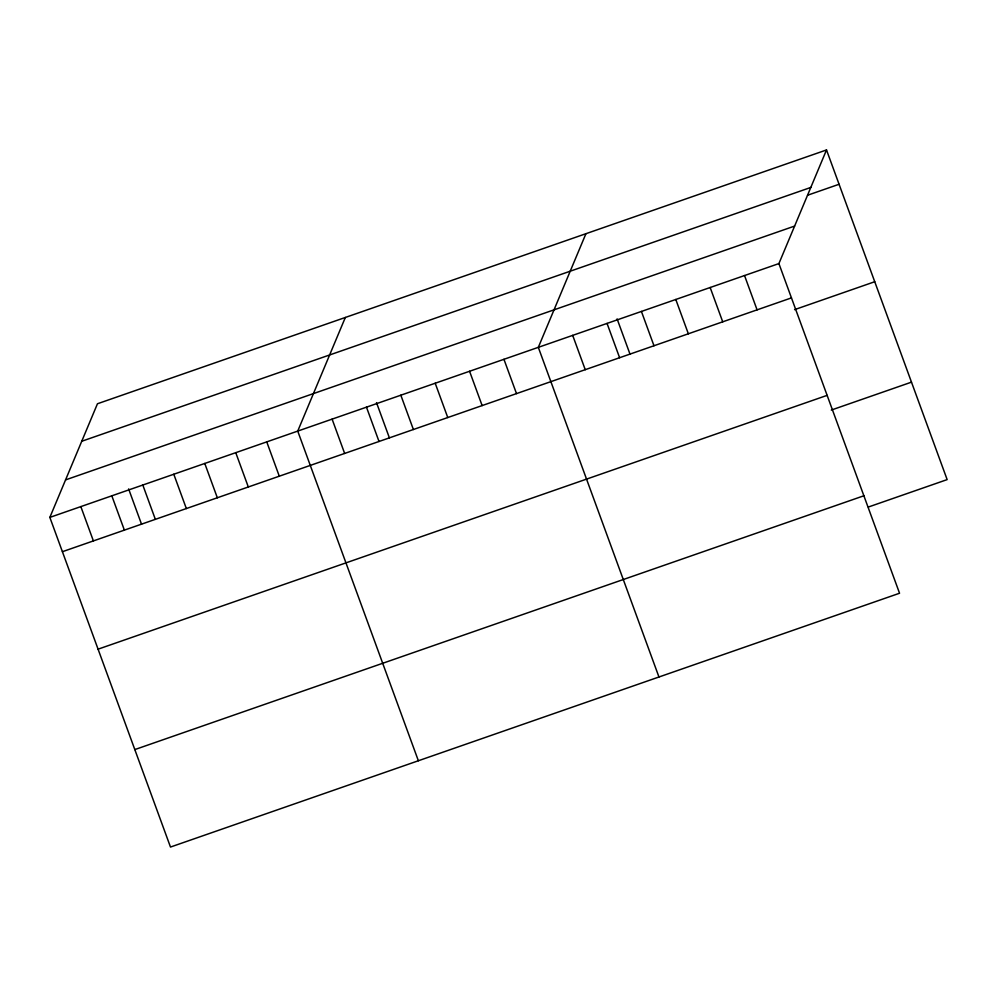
<?xml version="1.0" encoding="UTF-8"?>
<svg xmlns="http://www.w3.org/2000/svg" width="997" height="997" viewBox="0 0 997 997"><rect width="100%" height="100%" fill="white"/><g stroke="black" fill="none" stroke-linecap="round" stroke-linejoin="round"><path stroke-width="1.5" d="M826.513 149.949L778.906 263.582L899.543 593.24L170.487 847.051L49.85 517.393L97.457 403.76L826.513 149.949L947.15 479.607L868.387 507.024M345.336 317.47L297.729 431.09L418.366 760.748M585.924 233.709L538.318 347.342L658.955 676.988M81.754 441.26L810.798 187.448M807.57 195.238L839.075 184.271M65.565 479.893L794.609 226.082M49.85 517.393L778.906 263.582M62.412 551.702L791.456 297.891M794.547 309.656L874.743 281.727M98.08 649.172L827.124 395.36M831.286 410.066L911.482 382.15M134.819 749.582L863.876 495.771M744.535 275.546L757.084 309.868M710.163 287.51L722.725 321.832M675.792 299.474L688.354 333.796M641.42 311.438L653.982 345.76M617.093 318.878L630.017 354.184M607.048 323.402L619.611 357.724M572.689 335.366L585.239 369.688M503.946 359.306L516.508 393.616M469.575 371.27L482.137 405.58M435.203 383.234L447.765 417.556M400.831 395.198L413.394 429.52M376.505 402.638L389.428 437.945M366.472 407.162L379.022 441.484M332.101 419.126L344.65 453.448M266.747 441.883L279.297 476.205M235.753 452.675L248.315 486.985M204.771 463.455L217.334 497.777M173.79 474.248L186.352 508.557M142.808 485.028L155.358 519.35M128.625 488.929L141.549 524.248M111.814 495.821L124.376 530.13M80.832 506.601L93.394 540.922"/></g></svg>
